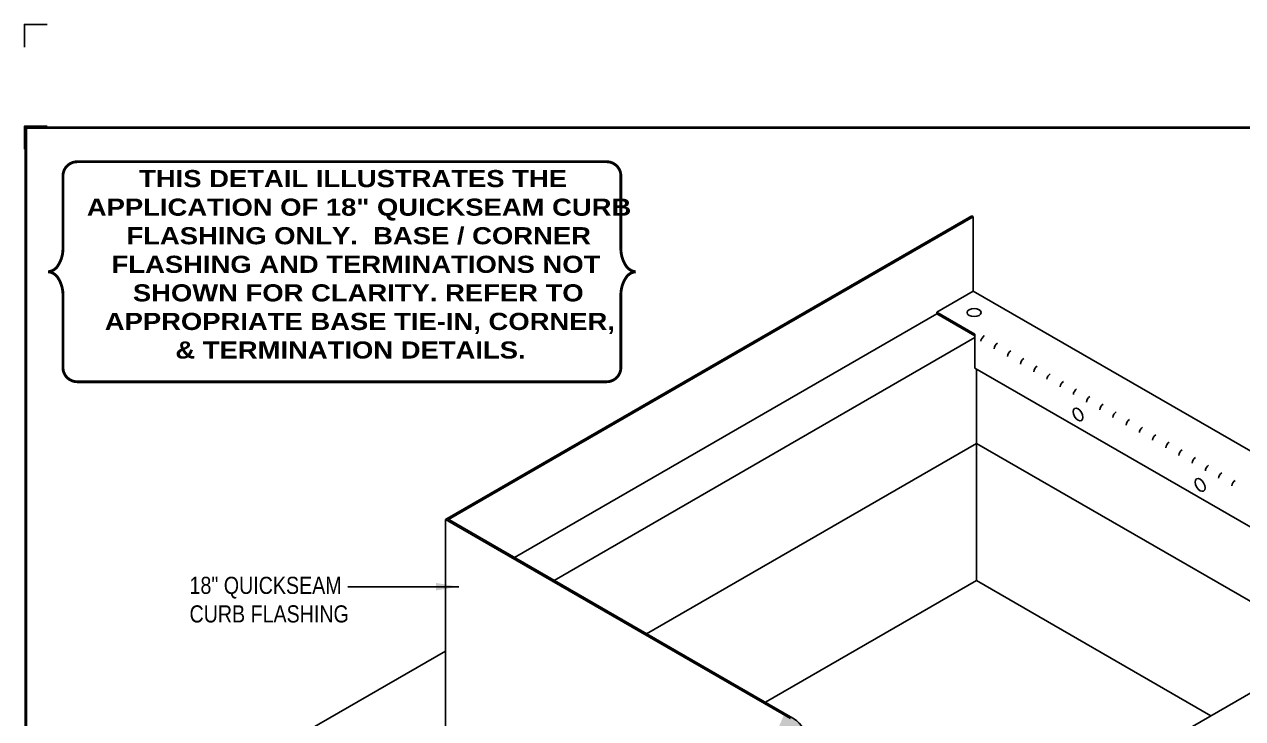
# Model space of a CAD drawing. Header units: inches. Extents: x 99.4 to 119.5, y -239 to -222.2.
# Drawn here: x 99.45 to 112.77, y -229.8 to -222.21 of the extents above; entities that cross this region are included whole.
import ezdxf
from ezdxf.enums import TextEntityAlignment as Align

# ---------------------------------------------------------------- set-up
doc = ezdxf.new("R2010")
doc.units = ezdxf.units.IN
doc.header["$MEASUREMENT"] = 0
doc.layers.get('0').update_dxf_attribs({"linetype": 'CONTINUOUS'})
doc.layers.get('DEFPOINTS').update_dxf_attribs({"linetype": 'CONTINUOUS'})
for name, color, linetype in [('FSBP-ACCESSORY-OTHER', 7, 'CONTINUOUS'), ('FSBP-ANNO-NOTE', 7, 'CONTINUOUS'), ('FSBP-MEMBRANE', 7, 'CONTINUOUS'), ('FSBP-TTLB-BORDER', 7, 'CONTINUOUS'), ('FSBP-TTLB-TEXT', 7, 'CONTINUOUS'), ('FSBP-WALL-CURB', 9, 'CONTINUOUS'), ('FSBP-WOOD', 7, 'CONTINUOUS')]:
    doc.layers.add(name, color=color, linetype=linetype)
doc.styles.add('FSBP_ARIAL', font='arial.ttf')
doc.styles.add('FSBP_ARIAL_BOLD', font='')
doc.styles.add('FSBP_ARIAL_NAR', font='ARIALN.TTF')
doc.styles.get('FSBP_ARIAL_BOLD').set_extended_font_data('Arial Black')
doc.dimstyles.new('FSBP-LEADER', dxfattribs={"dimtxt": 0.1875, "dimasz": 0.25, "dimexe": 0.0625, "dimexo": 0.125, "dimgap": 0.125, "dimtad": 0, "dimtih": 1, "dimtoh": 1, "dimdec": 4, "dimzin": 0, "dimdsep": 46, "dimlunit": 4, "dimtxsty": 'FSBP_ARIAL_NAR', "dimcen": 0.09375, "dimclrd": 256, "dimclre": 256, "dimclrt": 256, "dimadec": 0, "dimazin": 0, "dimtfac": 1, "dimtdec": 4, "dimtofl": 0, "dimtmove": 0, "dimatfit": 3, "dimfxl": 0, "dimtolj": 1, "dimtzin": 0, "dimlwd": -1, "dimlwe": -1, "dimarcsym": 0})

# ---------------------------------------------------------------- blocks, each defined once
blk = doc.blocks.new('TTLB-EPDM_1')
at = {"layer": 'DEFPOINTS', "linetype": 'Continuous', "ltscale": 1.75}
blk.add_lwpolyline([(-0.015625, 13.88083333333333), (-0.015625, 14.13083333333333), (0.234375, 14.13083333333333)], dxfattribs=at)
at = {"layer": 'DEFPOINTS', "color": 1}
blk.add_lwpolyline([(0.234375, 13.015625), (-0.015625, 13.015625), (-0.015625, 12.765625)], dxfattribs=at)
at = {"layer": 'FSBP-TTLB-BORDER', "const_width": 0.03125}
blk.add_lwpolyline([(20, 0), (20, 13), (0, 13), (0, 0)], dxfattribs=at)
at = {"layer": 'FSBP-TTLB-TEXT'}
for tag, height, style, p in [('MAXIMUM_WARRANTY', 0.1875, 'FSBP_ARIAL_BOLD', (18.03987100774941, 0.2240244307510579)), ('ACCPT_SYSTEMS', 0.21875, 'FSBP_ARIAL', (12.49438170418193, -1.125))]:
    blk.add_attdef(tag, text='', height=height, dxfattribs=dict(at, style=style)).set_placement(p, align=Align.MIDDLE_LEFT)
for tag, height, style, p in [('DETAIL_DESCP_LINE_1', 0.21875, 'FSBP_ARIAL_BOLD', (10.33118450231211, -0.3736318192489421)), ('ISSUE_REV_DATE', 0.21875, 'FSBP_ARIAL', (16.84069633627263, -0.7282559425942452)), ('DETAIL_NUMBER', 0.4375, 'FSBP_ARIAL', (18.91941590748775, -0.8931630692489421))]:
    blk.add_attdef(tag, text='', height=height, dxfattribs=dict(at, style=style)).set_placement(p, align=Align.MIDDLE_CENTER)

msp = doc.modelspace()

# ---------------------------------------------------------------- hatches: boundary and pattern name
at = {"layer": 'FSBP-MEMBRANE'}
for points in [[(109.8264367336567, -224.3126696858914), (109.809116225581, -224.3026696858914), (104.0700854904301, -227.6161006257183), (104.0874059985059, -227.6261006257183)], [(109.4278959885099, -225.3561006257183), (109.4278959885099, -225.3761006257183), (109.8435881823264, -225.6161006257183), (109.8435881823264, -225.5961006257182)]]:
    msp.add_hatch(color=256, dxfattribs=at).paths.add_polyline_path(points)
h = msp.add_hatch(color=256, dxfattribs=at)
edge = h.paths.add_edge_path()
edge.add_line((104.0700854904301, -227.6161006257182), (104.0527649823545, -227.6261006257182))
edge.add_line((104.0527649823545, -227.6261006257183), (107.8261318368641, -229.8046549949204))
edge.add_ellipse((107.5813999314882, -229.9592515800904), major_axis=(-0.3627588978199144, 0), ratio=0.5773502691896338, start_angle=450, end_angle=587.5737477261991, ccw=False)
edge.add_line((107.5813999314885, -230.1686905273977), (105.5495565682414, -230.1686905273977))
edge.add_line((105.5495565682414, -230.1686905273977), (105.5634850243516, -230.1826189835078))
edge.add_line((105.5634850243516, -230.1826189835078), (107.5813999314884, -230.1826189835078))
edge.add_ellipse((107.5813999314882, -229.9592515800904), major_axis=(0.3868882132703082, 9.511102768978663e-06), ratio=0.5773435210568321, start_angle=269.9991867907606, end_angle=359.9991867907651)
edge.add_ellipse((107.5813999314882, -229.9592515800904), major_axis=(0.3868882132703082, 9.511102768978663e-06), ratio=0.5773435210568321, start_angle=359.9991867907651, end_angle=405.2445776414318)
edge.add_line((107.8537970327064, -229.8006275031875), (104.0700854904301, -227.6161006257182))

# ---------------------------------------------------------------- linework, layer by layer
at = {"layer": 'FSBP-ACCESSORY-OTHER'}
msp.add_ellipse((109.8350124579916, -225.3610518224715), major_axis=(-0.0765465544619743, 0), ratio=0.5773502691895995, dxfattribs=at)
at = {"layer": 'FSBP-ACCESSORY-OTHER', "extrusion": (0, 0, -1)}
for centre, major_axis in [((110.9717967423848, -226.4766165916972), (-0.03827327723098931, 0.06629126073623756)), ((112.307438670538, -227.2477498184574), (-0.03827327723098797, 0.06629126073623834))]:
    msp.add_ellipse(centre, major_axis=major_axis, ratio=0.5773502691895995, dxfattribs=at)
at = {"layer": 'FSBP-ANNO-NOTE', "const_width": 0.03125}
msp.add_lwpolyline([(99.86909525630523, -224.675370536561), (99.86909525630529, -223.8673032555782, -0.414213562373095), (100.0253452563053, -223.7110532555782), (105.8152686007729, -223.7110532555782, -0.414213562373095), (105.9715186007729, -223.8673032555782), (105.9715186007729, -224.675370536561, 0.1409083258157955), (106.0299662269604, -224.853511586664, 0.2244532195272858), (106.1340296446733, -224.9147926267608, 0.2244532195272858), (106.0299662269604, -224.9760736668576, 0.1409083258157939), (105.9715186007729, -225.1542147169606), (105.9715186007729, -225.9622819979435, -0.414213562373095), (105.8152686007729, -226.1185319979435), (100.0253452563053, -226.1185319979435, -0.414213562373095), (99.86909525630529, -225.9622819979435), (99.86909525630523, -225.1542147169606, 0.1409083258157955), (99.81064763011778, -224.9760736668576, 0.2244532195272858), (99.70658421240483, -224.9147926267608, 0.2244532195272858), (99.81064763011778, -224.853511586664, 0.1409083258157939)], format="xyb", close=True, dxfattribs=at)
at = {"layer": 'FSBP-MEMBRANE'}
for p, q in [((109.809116225581, -224.3026696858914), (104.0700854904302, -227.6161006257183)), ((104.0874059985059, -227.6261006257183), (109.8264367336567, -224.3126696858914)), ((109.8264367336567, -224.3126696858914), (109.809116225581, -224.3026696858914)), ((109.8264367336567, -225.1260030192248), (109.8264367336567, -224.3126696858914)), ((109.4278959885099, -225.3561006257183), (109.8264367336567, -225.1260030192248)), ((115.0942078438382, -228.1673520877173), (109.8264367336567, -225.1260030192248)), ((109.4278959885099, -225.3561006257183), (109.4278959885099, -225.3761006257183)), ((109.8435881823264, -225.5961006257182), (109.4278959885099, -225.3561006257183)), ((109.4278959885099, -225.3761006257183), (109.8435881823264, -225.6161006257183)), ((109.8435881823264, -225.9694339590516), (109.8435881823264, -225.5961006257182)), ((109.8435881823264, -225.9694339590516), (114.4277493196921, -228.6161006257183)), ((104.0700854904302, -227.6161006257183), (104.0527649823545, -227.6261006257183)), ((104.0527649823545, -227.6261006257183), (104.0527649823545, -230.9885425473564)), ((104.0527649823545, -227.6261006257183), (107.8261318368613, -229.804654994919)), ((104.0700854904302, -227.6161006257183), (107.8537970327062, -229.8006275031872)), ((111.4313014225979, -230.3461006257183), (114.7682181873, -228.4195308333542)), ((102.5748414848411, -229.9202202867906), (104.0527649823545, -229.0669407576596))]:
    msp.add_line(p, q, dxfattribs=at)
for centre, major_axis, ratio, start_param, end_param in [((109.9463349985216, -225.6558981058901), (-0.0255155181539957, -0.04419417382415674), 0.5773502691896265, 3.926990816987352, 5.458546874775993), ((110.090672565819, -225.7392314392234), (-0.0255155181539957, -0.04419417382415674), 0.5773502691896265, 3.926990816987352, 5.458546874775993), ((110.2350101331165, -225.8225647725567), (-0.0255155181539957, -0.04419417382415674), 0.5773502691896265, 3.926990816987352, 5.458546874775993), ((110.3793477004139, -225.9058981058901), (-0.0255155181539957, -0.04419417382415674), 0.5773502691896265, 3.926990816987352, 5.458546874775993), ((110.5236852677114, -225.9892314392234), (-0.0255155181539957, -0.04419417382415674), 0.5773502691896265, 3.926990816987352, 5.458546874775993), ((110.6680228350088, -226.0725647725568), (-0.0255155181539957, -0.04419417382415674), 0.5773502691896265, 3.926990816987352, 5.458546874775993), ((110.8123604023062, -226.1558981058901), (-0.0255155181539957, -0.04419417382415674), 0.5773502691896265, 3.926990816987352, 5.458546874775993), ((110.9566979696037, -226.2392314392235), (-0.0255155181539957, -0.04419417382415674), 0.5773502691896265, 3.926990816987352, 5.458546874775993), ((111.1010355369011, -226.3225647725568), (-0.0255155181539957, -0.04419417382415674), 0.5773502691896265, 3.926990816987352, 5.458546874775993), ((111.2453731041986, -226.4058981058902), (-0.0255155181539957, -0.04419417382415674), 0.5773502691896265, 3.926990816987352, 5.458546874775993), ((111.389710671496, -226.4892314392235), (-0.0255155181539957, -0.04419417382415674), 0.5773502691896265, 3.926990816987352, 5.458546874775993), ((111.5340482387934, -226.5725647725569), (-0.0255155181539957, -0.04419417382415674), 0.5773502691896265, 3.926990816987352, 5.458546874775993), ((111.6783858060909, -226.6558981058902), (-0.0255155181539957, -0.04419417382415674), 0.5773502691896265, 3.926990816987352, 5.458546874775993), ((111.8227233733883, -226.7392314392235), (-0.0255155181539957, -0.04419417382415674), 0.5773502691896265, 3.926990816987352, 5.458546874775993), ((111.9670609406858, -226.8225647725569), (-0.0255155181539957, -0.04419417382415674), 0.5773502691896265, 3.926990816987352, 5.458546874775993), ((112.1113985079832, -226.9058981058902), (-0.0255155181539957, -0.04419417382415674), 0.5773502691896265, 3.926990816987352, 5.458546874775993), ((112.2557360752807, -226.9892314392235), (-0.0255155181539957, -0.04419417382415674), 0.5773502691896265, 3.926990816987352, 5.458546874775993), ((112.4000736425781, -227.0725647725569), (-0.0255155181539957, -0.04419417382415674), 0.5773502691896265, 3.926990816987352, 5.458546874775993), ((112.5444112098755, -227.1558981058902), (-0.0255155181539957, -0.04419417382415674), 0.5773502691896265, 3.926990816987352, 5.458546874775993), ((112.688748777173, -227.2392314392236), (-0.0255155181539957, -0.04419417382415674), 0.5773502691896265, 3.926990816987352, 5.458546874775993), ((107.5813999314882, -229.9592515800904), (0.3868882132703082, 9.511102768978663e-06), 0.5773435210568321, 4.712374787205954, 7.072852155696781)]:
    msp.add_ellipse(centre, major_axis=major_axis, ratio=ratio, start_param=start_param, end_param=end_param, dxfattribs=at)
at = {"layer": 'FSBP-WALL-CURB'}
for p, q in [((109.8609086904021, -228.2927672923851), (109.8609086904021, -226.792767292385)), ((107.5515076136438, -229.6261006257183), (109.8609086904021, -228.2927672923851)), ((109.8609086904021, -228.2927672923851), (112.424343885604, -229.772767292385))]:
    msp.add_line(p, q, dxfattribs=at)
at = {"layer": 'FSBP-WOOD'}
for p, q in [((104.809093834993, -228.042767292385), (109.4278959885099, -225.3761006257183)), ((105.2421065368852, -228.292767292385), (109.8435881823264, -225.6361006257183)), ((109.8609086904021, -226.7927672923849), (109.8609086904021, -225.9794339590516)), ((109.8609086904021, -226.7927672923849), (106.2524695079669, -228.8761006257182)), ((113.7233819912807, -229.022767292385), (109.8609086904021, -226.7927672923849))]:
    msp.add_line(p, q, dxfattribs=at)

# ---------------------------------------------------------------- block references
msp.add_blockref('TTLB-EPDM_1', (99.462701130455, -236.3388428898483))

# ---------------------------------------------------------------- texts
at = {"layer": 'FSBP-ANNO-NOTE', "char_height": 0.1875, "attachment_point": 1}
for s, width, heights, insert, style in [('{\\W8.23824; }THIS DETAIL ILLUSTRATES THE \\P{\\W1.37221; }APPLICATION OF 18" QUICKSEAM CURB \\P{\\W6.57865; }FLASHING ONLY.  BASE / CORNER \\P{\\W4.62551; }FLASHING AND TERMINATIONS NOT \\P{\\W7.42419; }SHOWN FOR CLARITY. REFER TO \\P{\\W3.73239; }APPROPRIATE BASE TIE-IN, CORNER, \\P{\\W6.5016;  }& TERMINATION DETAILS.', 6.063623304482462, [2.395212738749255], (100.0158397409141, -223.8018575199167), 'FSBP_ARIAL_BOLD'), ('18" QUICKSEAM \\PCURB FLASHING', 1.78871391546636, [0.6321212896154724], (101.2535929721599, -228.2523348929591), 'FSBP_ARIAL_NAR')]:
    msp.add_mtext_dynamic_manual_height_columns(s, width=width, gutter_width=5, heights=heights, dxfattribs=dict(at, insert=insert, style=style))

# ---------------------------------------------------------------- leaders
at = {"layer": 'FSBP-ANNO-NOTE'}
msp.add_leader([(104.1982876232894, -228.3611291152484), (102.9834728655006, -228.3611291152484)], dimstyle='FSBP-LEADER', dxfattribs=at)

doc.saveas('drawing.dxf')
